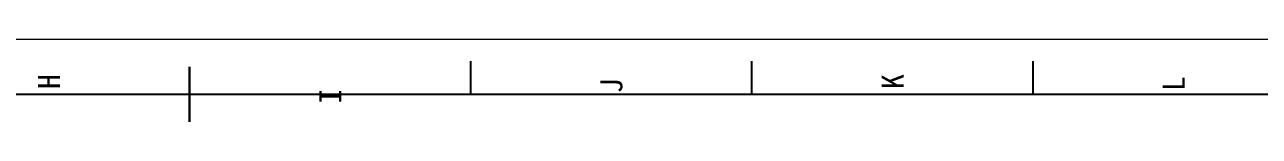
# Model space of a CAD drawing. Header units: millimetres. Extents: x 139 to 980, y -140 to 1049.
# Drawn here: x 529.4 to 754.7, y 1034 to 1049 of the extents above; entities that cross this region are included whole.
import ezdxf
from ezdxf.enums import TextEntityAlignment as Align

# ---------------------------------------------------------------- set-up
doc = ezdxf.new("R2010")
doc.units = ezdxf.units.MM
doc.header["$LTSCALE"] = 12
doc.layers.add('AE_BOR', color=1, linetype='Continuous')
doc.styles.add('WD', font='')
doc.styles.get('WD').set_extended_font_data('SimHei')

# ---------------------------------------------------------------- blocks, each defined once
blk = doc.blocks.new('gb_a0_a')
blk.add_line((149, 1039), (970, 1039))
at = {"layer": 'AE_BOR', "color": 1, "lineweight": 15}
blk.add_line((139, 1049), (980, 1049), dxfattribs=at)
at = {"layer": 'AE_BOR', "color": 2, "lineweight": 30}
blk.add_line((559.5, 1034), (559.5, 1044), dxfattribs=at)
at = {"layer": 'AE_BOR'}
for p, q in [((610.81, 1039), (610.81, 1045)), ((662.12, 1039), (662.12, 1045)), ((713.44, 1039), (713.44, 1045))]:
    blk.add_line(p, q, dxfattribs=at)
at = {"layer": 'AE_BOR', "style": 'WD'}
for s, p in [('H', (533.84, 1042.67)), ('J', (636.47, 1041.9)), ('K', (687.78, 1042.67)), ('L', (739.09, 1042.29)), ('I', (585.16, 1040))]:
    blk.add_text(s, height=4, rotation=90, dxfattribs=at).set_placement(p, align=Align.MIDDLE_RIGHT)

msp = doc.modelspace()

# ---------------------------------------------------------------- block references
msp.add_blockref('gb_a0_a', (0, 0))

doc.saveas('drawing.dxf')
